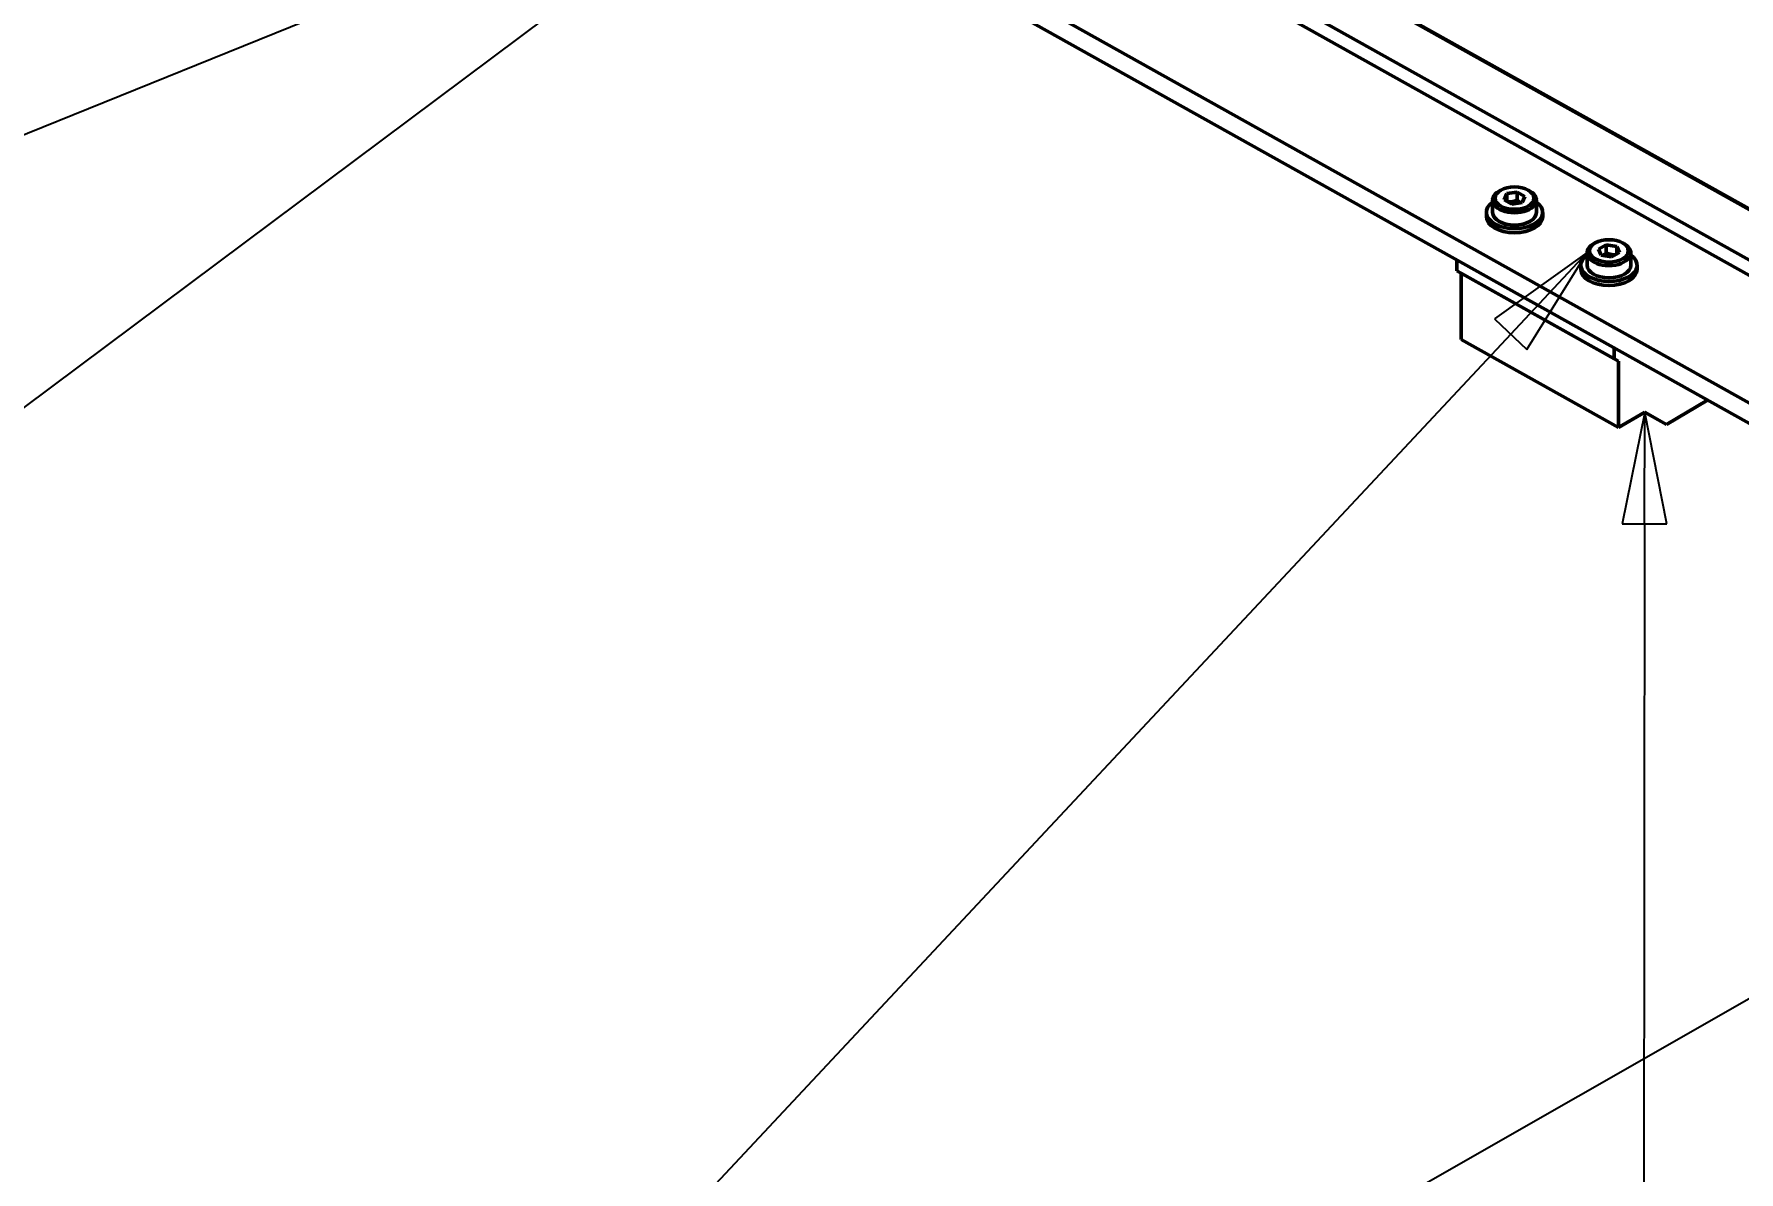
# Model space of a CAD drawing. Header units: millimetres. Extents: x -2685 to 3000, y -4484 to 2121.
# Drawn here: x 1950.7 to 2223.1, y 1370.1 to 1551.9 of the extents above; entities that cross this region are included whole.
import ezdxf

# ---------------------------------------------------------------- set-up
doc = ezdxf.new("R2010")
doc.units = ezdxf.units.MM
doc.header["$LTSCALE"] = 7.142857
doc.layers.add('Symbol (ISO)', color=7, linetype='Continuous', lineweight=25)
doc.layers.add('Visible (ISO)', color=7, linetype='Continuous', lineweight=50)
doc.styles.add('Note Text (ISO)', font='tahoma.ttf')

# ---------------------------------------------------------------- blocks, each defined once
blk = doc.blocks.new('Balloon2')
at = {"layer": 'Symbol (ISO)'}
blk.add_line((288.925, 221.503), (236.874, 200.443), dxfattribs=at)
blk = doc.blocks.new('Balloon6')
at = {"layer": 'Symbol (ISO)'}
for p, q in [((307.832, 212.376), (305.759, 210.892)), ((306.124, 210.55), (307.832, 212.376)), ((306.489, 210.209), (307.832, 212.376)), ((305.759, 210.892), (306.489, 210.209)), ((306.124, 210.55), (284.971, 187.95))]:
    blk.add_line(p, q, dxfattribs=at)
at = {"layer": 'Symbol (ISO)', "flags": 128}
blk.add_lwpolyline([(306.489, 210.209), (307.832, 212.376)], dxfattribs=at)
at = {"layer": 'Symbol (ISO)'}
blk.add_solid([(306.489, 210.209), (307.832, 212.376), (305.759, 210.892), (306.489, 210.209)], dxfattribs=at)
blk = doc.blocks.new('Balloon8')
at = {"layer": 'Symbol (ISO)'}
blk.add_line((289.191, 221.112), (251.224, 192.737), dxfattribs=at)
blk = doc.blocks.new('Balloon10')
at = {"layer": 'Symbol (ISO)'}
blk.add_line((321.131, 201.216), (293.597, 185.483), dxfattribs=at)
blk = doc.blocks.new('Balloon30')
at = {"layer": 'Symbol (ISO)'}
for p, q in [((309.123, 208.808), (308.62, 206.308)), ((309.12, 206.308), (309.123, 208.808)), ((309.62, 206.307), (309.123, 208.808)), ((308.62, 206.308), (309.62, 206.307)), ((309.12, 206.308), (309.096, 186.41)), ((309.089, 186.41), (306.303, 186.41)), ((309.089, 175.91), (306.303, 175.91))]:
    blk.add_line(p, q, dxfattribs=at)
at = {"layer": 'Symbol (ISO)', "flags": 128}
blk.add_lwpolyline([(309.62, 206.307), (309.123, 208.808)], dxfattribs=at)
at = {"layer": 'Symbol (ISO)'}
for centre, start, end in [((306.303, 181.16), 90, 270), ((309.089, 181.16), 270, 90)]:
    blk.add_arc(centre, 5.25, start, end, dxfattribs=at)
blk.add_solid([(309.62, 206.307), (309.123, 208.808), (308.62, 206.308), (309.62, 206.307)], dxfattribs=at)
at = {"layer": 'Symbol (ISO)', "insert": (307.696, 181.197), "char_height": 3.5, "attachment_point": 5, "style": 'Note Text (ISO)'}
blk.add_mtext('1016', dxfattribs=at)

msp = doc.modelspace()

# ---------------------------------------------------------------- linework, layer by layer
at = {"layer": 'Visible (ISO)'}
for p, q in [((2063.181, 1583.228), (2393.644, 1398.482)), ((2393.644, 1395.216), (2063.181, 1579.962)), ((2106.282, 1579.544), (2393.644, 1418.894)), ((2114.721, 1577.276), (2393.644, 1421.343)), ((2131.74, 1575.798), (2393.354, 1429.542)), ((2131.95, 1575.803), (2393.417, 1429.63)), ((2185.021, 1526.933), (2184.738, 1526.769)), ((2185.54, 1525.408), (2185.989, 1526.374)), ((2185.989, 1526.374), (2187.662, 1526.633)), ((2185.989, 1526.374), (2185.989, 1525.149)), ((2187.662, 1526.633), (2188.886, 1525.926)), ((2187.662, 1525.326), (2187.662, 1526.633)), ((2188.886, 1525.926), (2188.438, 1524.96)), ((2189.405, 1526.933), (2189.688, 1526.769)), ((2182.713, 1522.728), (2182.713, 1523.381)), ((2183.713, 1525.34), (2183.713, 1523.381)), ((2186.765, 1524.701), (2185.54, 1525.408)), ((2188.438, 1524.96), (2186.765, 1524.701)), ((2190.713, 1525.34), (2190.713, 1523.381)), ((2191.713, 1522.728), (2191.713, 1523.381)), ((2200.108, 1518.498), (2199.825, 1518.335)), ((2200.633, 1517.506), (2201.876, 1518.202)), ((2201.057, 1516.536), (2200.633, 1517.506)), ((2201.876, 1516.896), (2201.876, 1518.202)), ((2201.876, 1518.202), (2203.542, 1517.93)), ((2203.542, 1517.93), (2203.542, 1516.722)), ((2203.542, 1517.93), (2203.966, 1516.96)), ((2204.492, 1518.498), (2204.775, 1518.335)), ((2178.011, 1514.069), (2178.011, 1515.766)), ((2197.8, 1514.293), (2197.8, 1514.947)), ((2198.8, 1516.906), (2198.8, 1514.947)), ((2202.724, 1516.263), (2201.057, 1516.536)), ((2203.966, 1516.96), (2202.724, 1516.263)), ((2205.8, 1516.906), (2205.8, 1514.947)), ((2206.8, 1514.293), (2206.8, 1514.947)), ((2178.011, 1514.069), (2203.155, 1500.012)), ((2178.706, 1513.667), (2178.011, 1514.069)), ((2178.706, 1513.667), (2203.85, 1499.61)), ((2178.706, 1503.053), (2178.706, 1513.667)), ((2178.706, 1503.053), (2203.85, 1488.996)), ((2203.155, 1500.012), (2203.155, 1501.709)), ((2203.155, 1500.012), (2203.85, 1499.61)), ((2203.85, 1488.996), (2203.85, 1499.61)), ((2218.052, 1493.381), (2211.502, 1489.476)), ((2208.024, 1491.484), (2203.85, 1488.996)), ((2207.969, 1491.451), (2211.502, 1489.476)), ((2211.502, 1489.476), (2208.024, 1491.484))]:
    msp.add_line(p, q, dxfattribs=at)
for centre, major_axis, start_param, end_param in [((2187.213, 1525.34), (3.5, 0), 2.3561945, 7.0685835), ((2187.213, 1523.381), (4.5, 0), 2.4619188, 6.9628591), ((2187.213, 1522.728), (4.5, 0), 3.1415927, 6.2831853), ((2187.213, 1523.381), (3.5, 0), 3.1415927, 6.2831853), ((2202.3, 1516.906), (3.5, 0), 2.3561945, 7.0685835), ((2202.3, 1514.947), (4.5, 0), 2.4619188, 6.9628591), ((2202.3, 1514.947), (3.5, 0), 3.1415927, 6.2831853), ((2202.3, 1514.293), (4.5, 0), 3.1415927, 6.2831853)]:
    msp.add_ellipse(centre, major_axis=major_axis, ratio=0.5773503, start_param=start_param, end_param=end_param, dxfattribs=at)
for centre, major_axis in [((2187.213, 1525.667), (3.1, 0)), ((2202.3, 1517.233), (-3.1, 0))]:
    msp.add_ellipse(centre, major_axis=major_axis, ratio=0.5773503, dxfattribs=at)
for points, weights in [([(2187.662, 1525.326), (2186.889, 1525.018), (2186.15, 1525.056)], [1, 1.14132159585, 1.02444378706]), ([(2188.181, 1524.92), (2187.939, 1525.074), (2187.662, 1525.326)], [1.07528038948, 1.06469697901, 1]), ([(2201.876, 1516.896), (2201.59, 1516.642), (2201.342, 1516.49)], [1, 1.06567287091, 1.07558735832]), ([(2203.345, 1516.612), (2202.631, 1516.588), (2201.876, 1516.896)], [1.02959072209, 1.13813031382, 1])]:
    msp.add_rational_spline(points, weights, degree=2, dxfattribs=at)

# ---------------------------------------------------------------- block references
at = {"layer": 'Symbol (ISO)', "xscale": 7.142857142857142, "yscale": 7.142857142857142, "zscale": 7.142857142857142}
for name in ['Balloon8', 'Balloon2', 'Balloon6', 'Balloon30', 'Balloon10']:
    msp.add_blockref(name, (0, 0), dxfattribs=at)

doc.saveas('drawing.dxf')
